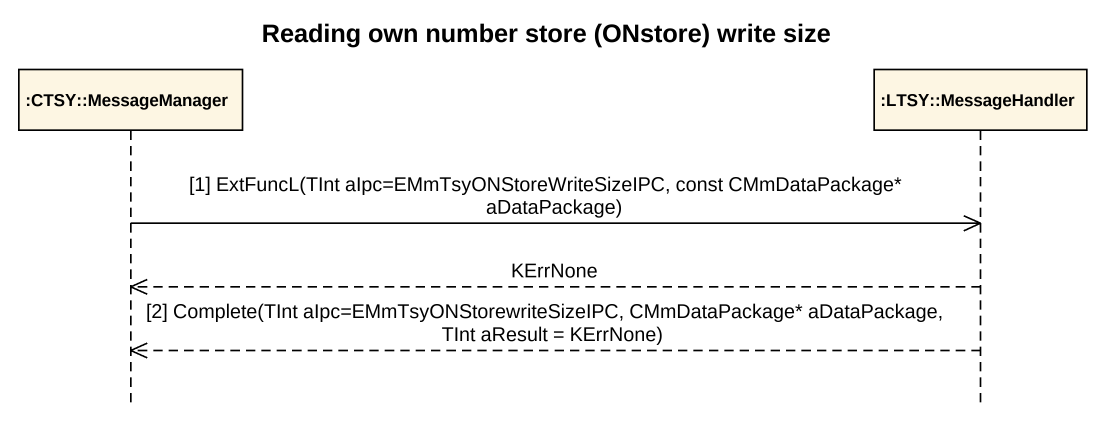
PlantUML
@startuml
title Reading own number store (ONstore) write size
hide footbox
participant ":CTSY::MessageManager" as CTSY_MessageManager
participant ":LTSY::MessageHandler" as LTSY_MessageHandler

CTSY_MessageManager ->> LTSY_MessageHandler : [1] ExtFuncL(TInt aIpc=EMmTsyONStoreWriteSizeIPC, const CMmDataPackage* aDataPackage)
LTSY_MessageHandler -->> CTSY_MessageManager : KErrNone
LTSY_MessageHandler -->> CTSY_MessageManager : [2] Complete(TInt aIpc=EMmTsyONStorewriteSizeIPC, CMmDataPackage* aDataPackage, TInt aResult = KErrNone)
@enduml
